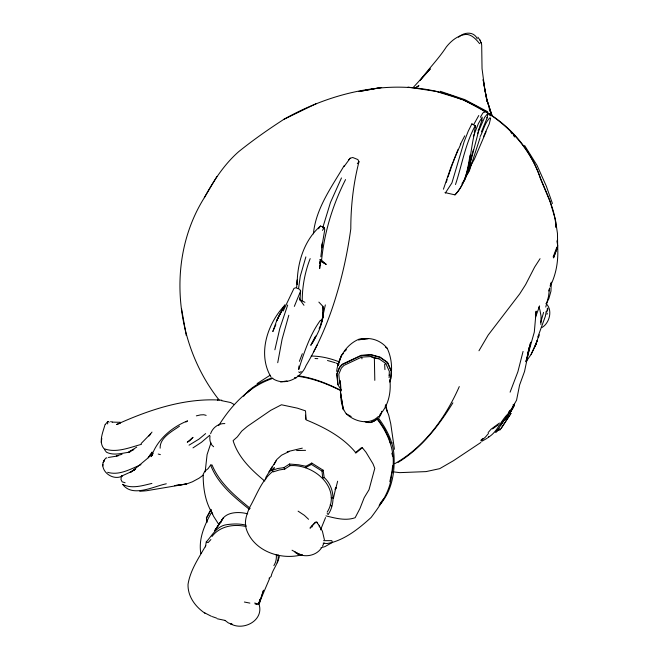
<?xml version="1.0" encoding="UTF-8"?>
<svg xmlns="http://www.w3.org/2000/svg" width="659" height="659" viewBox="0 0 659 659"><rect width="100%" height="100%" fill="white"/><g stroke="black" fill="none" stroke-linecap="round" stroke-linejoin="round"><path stroke-width="0.99" d="M374.806 380.35L374.37 358.224L370.926 356.568L361.709 357.087L343.94 365.416L341.296 368.167L338.8 374.238L339.797 384.106M392.607 465.756L391.948 471.918L389.815 481.704M318.857 302.094L322.918 306.377C324.994 320.653 318.215 333.734 310.776 345.308L315.875 336.024M540.858 324.492L541.064 316.287L539.869 309.755L538.889 307.984M551.286 282.2L550.957 291.146L548.889 298.535L546.608 303.124M513.081 404.947L514.177 404.296L513.419 407.443L509.975 413.004M336.642 371.363C338.289 357.763 346.057 344.558 359.114 339.13L368.332 338.627L358.471 339.855C368.859 336.337 380.367 339.723 387.212 348.314C392.163 358.776 392.673 371.091 389.848 382.105M389.148 375.589L389.354 371.487L385.836 363.504L378.958 358.76L370.926 356.568M319.846 265.643L319.656 268.608L320.488 260.84M319.977 263.666L320.225 259.72M298.964 365.976L298.733 369.477C304.038 352.614 309.985 334.533 320.447 320.233L321.386 321.073M320.851 256.788L322.482 242.545M205.163 471.935L207.091 454.57L210.962 442.873M209.974 436.06C209.414 439.874 210.246 444.421 213.623 446.728M296.624 287.39L297.3 279.713L297.168 284.358C297.176 262.999 304.038 240.313 320.455 226.012L324.302 227.553L324.739 229.851L321.691 247.8L322.482 242.446M324.203 228.706L324.302 227.553L322.49 230.362M121.8 476.325C110.671 481.441 96.132 467.437 106.198 457.807L106.956 458.013M102.705 465.921L102.87 464.298M298.634 288.049L300.265 276.294L305.867 256.895M389.09 377.706L389.378 374.814M141.471 444.323C129.535 447.535 116.083 453.359 103.924 448.647C98.265 441.818 103.059 432.131 105.02 424.643M343.973 166.669L350.16 158.226L352.73 157.501L357.87 159.552L358.974 161.752C353.315 183.713 350.819 206.176 350.802 228.83C347.795 250.84 343.191 272.653 336.79 293.93C329.418 318.931 319.401 343.158 306.056 365.572C301.328 377.92 285.372 386.248 273.419 379.04M313.412 233.863C315.809 208.417 331.601 187.065 344.146 165.673M101.272 442.51L101.783 438.392M327.202 512.175C342.07 488.014 313.849 463.738 290.009 465.674L284.746 469.101L279.268 469.974L273.188 471.902L272.002 470.501L274.416 467.701L269.16 471.786M269.02 578.273L271.104 576.534C272.472 568.89 279.655 562.885 278.016 554.746M265.552 479.843L265.981 477.141L276.146 460.575M543.593 312.382L540.677 322.605M277.727 362.705L282.093 339.228L288.799 315.249M205.435 546.912L206.275 541.929C212.453 535.141 216.819 525.841 227.091 524.613C233.443 523.748 240.008 523.6 246.235 525.256M479.357 127.533L481.902 120.399L482.215 117.17L478.418 123.472L473.343 136.487M550.718 283.205L550.207 286.204C557.25 272.274 558.972 256.532 557.168 241.169M327.161 513.493L328.141 514.547C335.752 503.377 334.393 486.795 324.146 477.487L323.19 470.238L311.756 463.071L305.908 466.267L298.511 464.768L289.515 464.035L283.938 467.618L277.579 468.524L272.002 470.501M470.04 155.137C467.742 169.215 465.435 184.199 454.99 194.866L444.965 192.593M546.179 311.888L547.472 310.447L547.176 308.939C548.288 306.122 548.033 311.641 546.278 311.46L545.29 316.46L538.065 336.403M323.108 316.477L321.254 323.388L325.34 304.903M274.877 349.789L279.803 328.528L287.678 305.026M474.34 134.057C469.348 154.593 470.271 178.474 454.99 194.866M304.928 302.341L302.217 300.875C302.259 286.451 304.903 272.126 310.175 258.616M322.078 320.496L323.289 312.712L322.828 317.811L322.918 306.377M535.388 314.895L536.154 311.147L534.309 332.128L525.907 361.75L530.652 342.252L524.539 371.462L519.589 385.07L516.549 400.219L512.134 408.036M529.185 347.26L527.637 353.99M529.737 346.066L527.529 355.588M333.421 498.361L335.439 489.415M513.155 407.073L511.903 409.313M381.718 411.315L381.026 414.313L379.23 417.287M220.831 522.645C223.912 511.656 238.533 511.326 247.693 513.847M322.712 227.841L330.472 202.47L341.469 177.938M445.344 193.029L451.917 182.922L464.142 141.677L468.244 131.174L471.877 123.884L475.65 125.968L474.241 132.253M473.434 149.782C469.735 160.928 469.241 173.688 462.288 183.424M523.073 351.404L517.867 371.808L510.091 392.179M337.647 481.227L335.629 489.085L336.098 487.676L334.937 489.25M545.759 307.061L548.494 296.525L549.622 288.032L548.725 290.981M478.475 131.742L467.981 171.76L464.57 180.401M305.908 466.267L305.471 467.717L311.394 464.422L311.756 463.071M481.399 131.915L487.141 117.879L487.965 113.224L484.645 117.277L477.52 133.703M546.978 314.302L547.299 313.198M210.6 433.746C212.486 427.823 218.541 423.185 224.843 423.589M538.543 336.428L535.19 346.164L531.072 354.451M535.396 317.506L539.622 305.949L538.617 307.613M446.3 182.279L447.131 179.619M471.539 163.102L468.541 171.768L466.498 175.558M449.965 171.422L451.176 167.674M480.081 137.665L469.381 170.813L467.379 174.116M258.657 604.352L259.654 602.738L263.534 590.2L259.605 601.955L269.663 578.371M277.34 562.86L279.408 556.517M514.086 405.631L514.325 404.898M443.425 189.207L450.929 167.238L458.071 149.354M283.172 311.007L293.963 288.42L295.776 287.736L299.68 289.293L300.595 291.072L300.026 299.038M483.5 136.718L489.25 123.925L490.625 118.258L489.934 117.788C484.769 122.698 483.558 130.49 480.123 136.57M320.496 325.208L321.485 322.383M536.105 343.866L537.505 339.97L531.154 354.353L526.401 361.214M455.493 184.52C462.041 164.89 465.246 143.827 475.345 125.531M294.334 306.402L300.595 291.072M447.963 176.95L449.627 172.345M451.481 166.743L453.087 162.361M389.922 381.306L390.828 378.851L391.174 371.174L387.368 362.565L379.955 357.367L371.264 354.979L361.305 355.58L342.449 364.493L339.632 367.5L336.988 374.09L338.059 384.675M539.383 334.797L538.444 337.367L537.851 336.881M553.14 256.977L556.896 247.141M557.646 247.092L553.527 257.908L557.654 246.227L557.456 233.393L555.405 219.579L550.125 201.72L540.413 178.564A118.719 103.99 23.7 0 0 488.649 113.439L463.549 99.855L436.176 91.403L408.028 87.087M478.096 130.836L479.035 128.398M299.384 361.346L302.324 353.718M379.09 416.883L380.152 414.19M453.425 161.513L454.438 158.951M320.571 529.852L325.546 517.603M454.776 158.102L456.201 154.643M486.078 131.759L474.381 159.181L471.028 165.112M319.137 328.553L320.167 326.147M456.555 153.778L458.145 150.087M473.656 124.691L478.755 115.523M458.54 149.173L460.839 144.066M459.282 386.578C445.772 417.369 424.487 446.827 394.848 463.648M324.071 542.917L322.506 546.171M314.079 339.443L312.02 343.463L315.537 336.419M460.279 144.502L464.76 135.803M345.563 179.577C332.787 204.694 324.327 232.199 321.584 260.264L326.123 264.317L320.801 261.368M278.897 316.345L276.508 321.197L272.818 331.568L275.849 324.648M279.301 315.537L284.499 305.875L279.012 315.422L276.508 321.197L284.902 304.713M480.37 117.286L482.742 113.126L484.513 111.577L484.629 112.187M313.651 351.782L317.201 344.855M313.923 339.723L315.488 336.757M332.416 542.39C347.384 537.909 359.715 527.801 371.108 517.488C380.704 504.646 390.622 490.831 391.644 474.291C396.825 454.776 389.074 434.059 376.833 418.819M151.035 454.133L152.138 452.049L148.242 457.799L150.203 455.031L147.888 458.063L133.036 470.51L135.227 469.051L129.947 472.487L135.457 469.183M274.202 464.406L276.78 459.521L281.492 455.245L288.93 451.596L287.192 451.736L302.3 448.145M513.13 406.158L514.177 404.296M508.616 412.789L509.959 410.335M509.951 412.872L511.376 410.343M462.412 99.781C404.115 75.2 337.326 89.089 283.905 119.32C268.37 129.345 253.221 139.98 238.805 151.562C224.167 164.388 213.59 180.797 204.315 197.716C165.648 259.317 174.742 343.965 219.159 400.079M131.174 471.745L121.38 476.185L120.968 479.497L122.121 481.828L125.111 482.767M512.883 407.649L513.559 406.438L513.625 407.031M512.15 408.877L509.885 412.773M211.72 512.035C204.661 524.679 198.301 538.724 200.838 553.568M478.969 350.761L488.162 335.101L519.729 293.865L525.627 284.597L534.622 267.109L540.059 258.699M210.905 509.481L206.407 517.842L206.769 522.183M211.061 509.695L206.514 518.163L206.86 522.472M498.319 428.976L496.309 432.156M216.918 176.513L204.315 197.716M269.078 471.844L272.233 466.597M258.946 603.265L260.239 599.072L258.847 603.01L259.654 602.738M205.781 545.627C198.812 557.893 190.262 570.117 188.037 584.319C187.626 596.428 195.426 606.898 205.147 613.348M214.743 530.709L223.277 518.023L214.743 530.709L220.419 522.159M507.636 414.824L508.311 413.753L508.591 414.412L505.049 419.198M501.186 428.441L510.931 413.44L508.863 412.023M496.458 431.11L500.165 429.717L510.931 413.44M452.89 402.822C438.614 425.903 421.579 448.12 398.052 462.412M152.995 453.623L150.977 456.662L152.773 453.598L151.694 455.847C157.386 439.462 171.752 427.156 187.576 420.87L185.945 422.04M513.575 406.117L508.46 413.102M504.728 419.066L497.537 430.311L495.296 432.353M500.601 425.376L503.056 421.842M318.552 228.788L320.455 226.012M218.697 425.582C231.564 404.98 249.366 385.968 273.048 378.315M148.959 436.069L150.417 434.001L141.117 443.548M250.214 508.361C235.205 496.136 219.628 483.228 212.009 464.9L210.633 465.056L208.071 468.681L204.784 471.259L203.17 474.373C203.129 488.113 205.155 502.067 212.643 513.896M243.599 396.314C250.502 387.047 261.442 381.652 272.101 377.846M380.021 503.583L383.727 498.649M149.568 435.269L151.998 432.09M379.123 505.469C391.57 492.158 394.98 473.203 394 455.55C393.266 442.189 387.162 430.138 379.411 419.396A75.324 50.208 23.8 0 0 378.217 417.864M380.35 414.124C388.901 404.741 391.257 391.528 389.823 379.23M508.435 415.499L505.008 419.717L501.771 422.444M488.476 433.433L485.378 437.148L481.029 440.887L482.174 441.085L487.289 438.186M505.898 417.493L508.18 414.725M488.121 432.592L491.013 429.248L499.44 423.037M321.46 547.917C315.958 556.443 302.901 558.231 295.034 552.094L298.922 554.474L295.487 552.481M217.503 400.384L218.417 399.305M357.318 163.687L358.974 161.752M462.05 183.334L463.936 181.134M311.732 526.187L310.018 528.18L315.216 522.257L316.6 521.829L317.605 522.752L316.106 522.48L314.887 523.048L311.732 526.187L312.226 526.862M348.479 160.153L350.16 158.226M105.325 424.388L107.895 421.472L109.155 422.172M283.963 306.171C267.126 324.459 257.48 354.328 270.981 376.981M413.144 87.565L430.302 68.841L420.203 80.25C428.589 68.865 438.63 58.799 446.349 46.921C450.814 41.328 456.448 36.533 463.541 34.803C470.378 32.81 475.79 38.93 479.604 43.667M210.896 539.564L208.12 542.604L206.275 541.929M344.385 351.733L346.445 349.641M212 536.492C219.842 526.006 234.052 523.79 246.145 526.549M482.956 438.408L480.913 440.253M341.873 354.937L343.372 353.545M209.719 435.22L201.399 442.337L192.98 447.881M205.624 433.597L199.059 439.075L189.042 445.171M511.895 409.659L512.48 409.14M247.265 392.83L250.84 389.658M107.895 421.472L107.384 421.925L107.705 423.951M355.283 452.881L360.885 448.112L362.335 447.708L365.992 452.239L373.027 463.862L374.782 468.376L369.007 489.777L364.205 497.677L359.913 508.591L355.143 517.71C345.728 521.096 335.365 518.205 325.974 515.865M487.948 437.625L489.266 436.505M301.254 371.552L299.532 372.632L298.766 371.89M362.335 447.708L355.992 452.955C343.141 437.131 324.698 427.493 306.163 419.882L305.512 410.862L297.308 408.143L281.451 404.774L270.725 410.335L247.29 426.431L241.754 431.093L237.331 436.892L233.105 440.64C238.286 457.667 251.491 469.982 264.729 481.07M272.818 471.374C261.434 480.403 256.697 495.164 249.654 507.348C246.68 514.3 243.822 521.936 246.441 529.474C254.069 551.377 281.269 560.644 302.456 554.606M378.324 416.48C369.295 425.557 354.558 421.661 346.222 413.737C339.204 404.527 340.967 391.784 340.308 380.778L341 389.84M385.836 363.504L384.634 364.411L384.947 369.608M203.145 475.172L199.034 478.22L192.412 481.795L186.497 484.011L146.339 490.774L139.782 491.293M324.146 477.487L322.712 478.294L322.029 471.078L323.19 470.238M492.537 428.894L498.286 424.874M136.734 447.099L128.044 452.601L133.843 449.454L129.411 451.514M415.574 87.853L418.918 85.596L415.73 87.746M257.109 383.571L270.141 375.21M542.06 327.465C549.688 322.959 552.992 309.705 545.924 303.478M480.872 442.461L453.499 460.682L439.693 468.664L426.027 471.605L399.807 472.635L393.901 471.935M458.565 37.217C463.87 32.044 473.87 31.047 477.256 38.79M258.88 603.142L256.985 603.883L254.753 602.977M129.947 472.487L135.565 469.117M377.228 419.289L371.198 422.205L375.712 420.17L372.87 421.653L373.291 421.455C370.696 422.913 367.236 423.02 364.666 421.455M179.47 426.192C171.991 431.456 159.61 437.856 160.153 448.194M323.561 540.668L331.79 540.644L332.358 542.464L324.887 546.649L321.04 547.711M316.485 103.529L283.905 119.32M140.944 464.677C130.556 469.051 119.246 475.765 107.631 472.314M120.375 423.169L116.536 424.528C149.387 409.766 185.327 397.509 221.811 400.219M217.173 618.743L225.123 620.432M166.29 483.797C153.596 486.326 132.517 497.858 122.648 484.349C131.619 489.192 142.591 485.576 151.899 483.418M122.006 454.315L116.289 455.904M196.357 415.854L200.608 414.89L203.796 414.742L206.143 415.368M332.358 542.464L327.037 543.551L323.141 543.173M118.101 455.913L108.381 457.453M358.537 91.552L381.034 87.54M360.399 91.288L381.66 87.49M129.872 452.115C122.228 453.062 113.727 455.937 106.437 452.189L104.451 449.504M488.319 437.255C497.026 432.428 500.445 421.225 507.636 414.239L508.591 414.412L508.27 413.539M296.146 377.92L294.532 377.5M296.624 450.55L305.545 450.336M120.44 422.295L112.574 422.131M513.41 405.952L513.929 406.529M311.18 356.058C320.859 356.082 330.447 358.372 339.401 361.948M315.01 358.529L317.819 358.653M331.213 497.677L333.174 497.891M392.204 442.84L390.144 442.609L389.123 438.424L384.559 429.058L378.596 420.203A76.403 50.924 23.8 0 0 377.401 418.679M374.37 358.224L378.958 358.76M298.016 375.745C313.025 377.846 327.366 383.505 340.818 390.35M297.695 376.273C312.984 378.217 327.564 384.016 341.28 390.861M221.309 400.598L230.634 402.517L233.986 404.412M513.328 404.478L514.004 404.577M244.382 602.029L249.885 603.1M110.621 421.653L112.458 422.065M317.605 522.752L317.094 522.636L318.412 524.589M158.226 454.043L160.359 454.636M299.82 554.062L297.242 553.338L298.445 553.807L292.052 550.224M327.482 360.489L335.184 362.738M255.058 603.883L257.339 604.616M440.237 91.288L464.892 99.666L487.693 111.742M212.272 616.602L216.539 618.084M319.92 259.597L321.584 260.264L320.587 260.807L326.123 264.317M299.606 299.829L302.217 300.875M336.123 363.117L338.948 364.246M486.671 117.689L487.141 117.879M204.57 612.804L211.424 616.305M463.368 100.094C498.27 114.971 527.266 141.306 540.232 177.543C546.138 192.403 553.964 207.124 555.644 223.228M481.449 120.152L481.902 120.399M475.246 126.94L475.699 127.195M346.222 413.737L351.173 416.504M311.394 464.422L322.029 471.078M298.107 511.153L304.359 515.322L308.569 519.3M225.024 620.407L228.311 622.903L232.429 624.419L230.485 623.76C243.673 631.38 264.564 620.152 258.896 603.817M508.41 412.485L510.478 413.91M385.433 347.046L387.212 348.314M249.333 509.3C233.994 497.034 217.808 483.986 210.633 465.056M488.962 114.559L490.535 115.811M498.904 428.647L500.165 429.717M330.175 504.728L331.732 506.096M477.866 37.192L480.271 40.545L481.688 44.837L482.042 68.66L484.942 90.489L483.138 79.558L487.075 101.643M510.857 132.27L512.134 133.843M513.41 135.416L514.687 136.981M341.156 389.864L337.836 384.658L336.749 373.999L339.509 367.228L342.4 364.18L361.214 355.308L371.272 354.69L380.07 357.112L387.566 362.376L391.388 371.066M218.912 524.688L213.541 516.244L210.427 509.308M303.972 305.274L299.977 299.787L299.507 297.942M524.597 145.474L537.052 165.409L546.319 186.143L552.431 203.507M471.877 123.884L472.174 124.362M318.528 524.564L322.399 531.187L324.393 539.729M283.938 467.618L284.746 469.101M479.966 39.977L480.576 41.163M121.726 475.584L122.096 476.465M492.158 115.869L489.2 108.694L491.746 115.276M385.161 406.035L388.752 415.261L390.729 423.655L394.428 449.281M492.092 115.63L486.869 100.003L491.087 113.249L487.388 101.115L484.942 90.357L486.902 100.753M480.979 42.242L481.408 43.56M289.515 464.035L290.009 465.674M511.26 409.527L511.524 410.499M391.825 453.186L392.632 456.168M385.754 404.502L387.27 411.809M319.895 261.829L320.587 265.412L320.216 263.015M181.579 308.906L186.275 335.563M361.709 357.087L361.956 358.85M555.825 225.221L556.015 227.215M319.228 525.816L319.335 526.92M555.405 219.579L556.097 227.52M557.184 240.354L557.654 246.227M305.447 415.186L305.702 419.165M276.261 554.458A36.838 24.556 23.8 0 1 273.88 565.603M338.677 363.191L337.878 365.621L341.543 355.185L338.677 363.191M536.228 343.537L535.19 346.164L536.228 343.537M104.484 459.933L103.274 462.536L104.484 459.933M192.898 437.411L189.808 440.747L187.271 442.23L192.898 437.411M186.497 484.011L174.651 485.617L186.497 484.011M287.044 381.182L280.479 381.75L287.044 381.182M370.556 422.543L366.28 422.295L370.556 422.543M343.323 409.717L340.382 391.743L343.323 409.717"/></g></svg>
